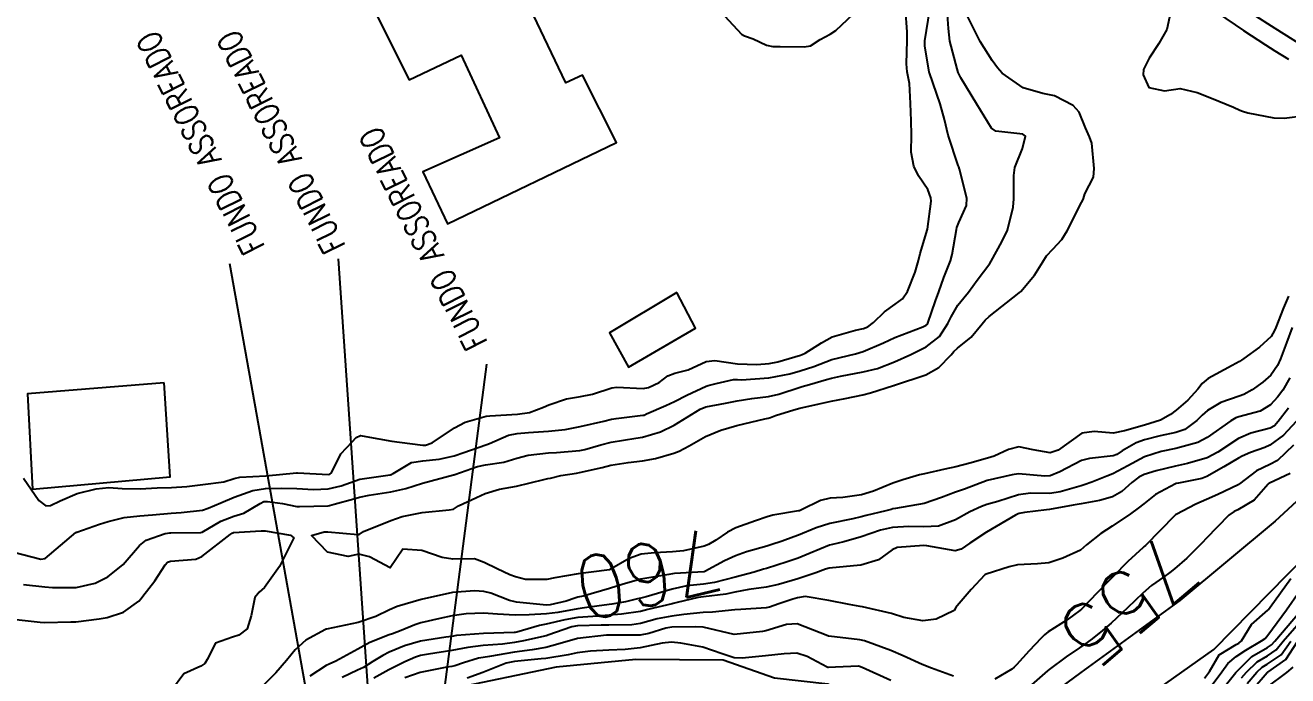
# Model space of a CAD drawing. Header units: metres. Extents: x 307586 to 320046, y 7427249 to 7434250.
# Drawn here: x 318582.8 to 318663.3, y 7430121.9 to 7430163.3 of the extents above; entities that cross this region are included whole.
import ezdxf
from ezdxf.enums import TextEntityAlignment as Align

# ---------------------------------------------------------------- set-up
doc = ezdxf.new("R2010")
doc.units = ezdxf.units.M
doc.header["$MEASUREMENT"] = 0
for name, color, linetype in [('Cotas', 45, 'Continuous'), ('Curvas de Nivel 1m', 11, 'Continuous'), ('Curvas de Nivel 5m', 15, 'Continuous'), ('Edificações', 30, 'Continuous'), ('Hidrografia', 140, 'Continuous'), ('TEXTO', 45, 'Continuous')]:
    doc.layers.add(name, color=color, linetype=linetype)
doc.styles.add('ROMANS', font='romans', dxfattribs={"height": 0.2})
doc.styles.add('Style-STANDARD', font='STANDARD.shx')

msp = doc.modelspace()

# ---------------------------------------------------------------- linework, layer by layer
at = {"layer": 'Curvas de Nivel 1m', "flags": 128}
for points, elevation in [([(318582.04, 7430129.73), (318583.76, 7430129.298), (318584.036, 7430129.33), (318586.005, 7430130.991), (318586.038, 7430131.006), (318586.053, 7430131.016), (318587.507, 7430131.529), (318588.064, 7430131.705), (318589.078, 7430131.945), (318590.07, 7430132.048), (318590.883, 7430132.119), (318592.073, 7430132.236), (318592.715, 7430132.272), (318594.076, 7430132.418), (318594.432, 7430132.54), (318595.234, 7430132.883), (318596.087, 7430133.25), (318597.276, 7430133.674), (318598.092, 7430133.797), (318599.082, 7430133.824), (318600.093, 7430133.791), (318601.156, 7430133.746), (318602.093, 7430133.775), (318602.913, 7430133.973), (318604.099, 7430134.388), (318606.029, 7430134.678), (318606.102, 7430134.685), (318606.154, 7430134.698), (318606.24, 7430134.749), (318607.4, 7430135.451), (318608.116, 7430135.569), (318609.169, 7430135.662), (318610.121, 7430135.889), (318610.73, 7430136.088), (318612.131, 7430136.583), (318612.206, 7430136.605), (318612.363, 7430136.678), (318613.594, 7430137.209), (318614.139, 7430137.317), (318614.866, 7430137.375), (318616.141, 7430137.455), (318617.199, 7430137.562), (318618.144, 7430137.747), (318619.662, 7430138.101), (318620.149, 7430138.22), (318620.457, 7430138.27), (318622.152, 7430138.467), (318622.225, 7430138.486), (318622.392, 7430138.558), (318623.613, 7430139.094), (318624.165, 7430139.347), (318624.953, 7430139.746), (318626.18, 7430140.321), (318626.322, 7430140.367), (318626.827, 7430140.504), (318627.925, 7430140.753), (318628.185, 7430140.747), (318628.434, 7430140.735), (318630.187, 7430140.858), (318631.519, 7430141.117), (318632.191, 7430141.294), (318633.044, 7430141.582), (318634.199, 7430142.024), (318635.715, 7430142.397), (318636.204, 7430142.526), (318637.496, 7430143.091), (318638.213, 7430143.425), (318639.997, 7430144.12), (318640.222, 7430144.216), (318640.293, 7430144.269), (318640.333, 7430144.339), (318640.815, 7430145.764), (318641.02, 7430146.332), (318641.341, 7430147.25), (318641.763, 7430148.325), (318641.88, 7430148.723), (318642.153, 7430150.322), (318642.179, 7430150.446), (318642.307, 7430150.76), (318642.797, 7430151.836), (318642.818, 7430152.315), (318642.341, 7430154.165), (318642.295, 7430154.32), (318642.267, 7430154.398), (318641.628, 7430156.327), (318641.383, 7430157.33), (318641.115, 7430158.333), (318640.422, 7430160.303), (318640.411, 7430160.34), (318640.127, 7430162.032), (318640.133, 7430162.345), (318640.444, 7430164.322)], 759), ([(318582.667, 7430134.465), (318583.626, 7430133.025), (318584.078, 7430132.701), (318584.379, 7430132.715), (318585.002, 7430133.006), (318586.088, 7430133.476), (318587.283, 7430133.786), (318588.092, 7430133.855), (318588.939, 7430133.805), (318590.091, 7430133.787), (318591.172, 7430133.849), (318592.092, 7430133.86), (318593.08, 7430133.923), (318594.094, 7430134.046), (318595.44, 7430134.223), (318596.099, 7430134.434), (318596.451, 7430134.515), (318598.101, 7430134.611), (318600.072, 7430134.789), (318600.103, 7430134.789), (318600.134, 7430134.789), (318602.102, 7430134.694), (318602.19, 7430134.711), (318602.289, 7430134.798), (318602.903, 7430136.011), (318603.605, 7430136.785), (318603.875, 7430137.043), (318604.137, 7430137.174), (318604.477, 7430137.116), (318606.134, 7430136.824), (318606.642, 7430136.745), (318608.13, 7430136.56), (318608.289, 7430136.569), (318608.721, 7430136.721), (318610.143, 7430137.667), (318610.813, 7430138.026), (318612.15, 7430138.405), (318612.395, 7430138.433), (318614.152, 7430138.536), (318614.923, 7430138.648), (318615.813, 7430138.981), (318616.16, 7430139.128), (318617.274, 7430139.512), (318618.169, 7430139.662), (318618.95, 7430139.82), (318620.178, 7430140.228), (318620.493, 7430140.262), (318622.177, 7430140.173), (318622.504, 7430140.231), (318623.201, 7430140.55), (318623.743, 7430140.988), (318624.189, 7430141.16), (318625.043, 7430141.378), (318626.197, 7430141.904), (318626.746, 7430141.956), (318628.195, 7430141.74), (318629.422, 7430141.699), (318630.196, 7430141.77), (318630.768, 7430141.884), (318632.202, 7430142.299), (318632.305, 7430142.335), (318632.498, 7430142.437), (318633.539, 7430143.097), (318634.213, 7430143.464), (318635.709, 7430143.889), (318636.219, 7430144.008), (318636.491, 7430144.117), (318636.85, 7430144.384), (318637.549, 7430145.061), (318638.241, 7430145.553), (318638.713, 7430145.896), (318639.025, 7430146.358), (318639.518, 7430147.603), (318639.736, 7430148.348), (318639.832, 7430148.794), (318640.303, 7430150.34), (318640.528, 7430152.131), (318640.523, 7430152.338), (318640.328, 7430152.869), (318639.723, 7430153.736), (318639.424, 7430154.354), (318639.254, 7430155.254), (318639.273, 7430156.356), (318639.268, 7430157.243), (318639.216, 7430158.358), (318639.144, 7430159.627), (318639.015, 7430160.361), (318638.952, 7430160.886), (318638.997, 7430162.362), (318639.003, 7430162.917), (318638.898, 7430164.363)], 758), ([(318663.326, 7430146.069), (318663.003, 7430145.315), (318662.512, 7430144.077), (318662.438, 7430143.87), (318662.224, 7430143.486), (318661.479, 7430142.823), (318660.482, 7430142.097), (318660.318, 7430141.982), (318660.201, 7430141.909), (318659.728, 7430141.637), (318658.19, 7430140.815), (318657.82, 7430140.5), (318657.534, 7430140.136), (318656.892, 7430139.423), (318656.163, 7430138.795), (318655.787, 7430138.527), (318655.153, 7430138.165), (318654.149, 7430137.834), (318652.866, 7430137.472), (318652.144, 7430137.33), (318650.919, 7430137.438), (318650.144, 7430137.32), (318648.643, 7430136.242), (318648.131, 7430136.068), (318647.042, 7430136.261), (318646.135, 7430136.452), (318645.474, 7430136.28), (318644.553, 7430135.867), (318644.124, 7430135.734), (318643.008, 7430135.423), (318642.116, 7430135.186), (318641.407, 7430135.034), (318640.109, 7430134.745), (318639.791, 7430134.662), (318638.727, 7430134.361), (318638.101, 7430134.137), (318636.85, 7430133.628), (318636.093, 7430133.391), (318634.906, 7430133.223), (318634.091, 7430133.187), (318633.473, 7430133.042), (318632.265, 7430132.438), (318632.138, 7430132.384), (318632.082, 7430132.372), (318630.432, 7430132.104), (318630.078, 7430132.004), (318629.335, 7430131.73), (318628.071, 7430131.286), (318627.548, 7430131.016), (318626.799, 7430130.503), (318626.332, 7430130.234), (318626.057, 7430130.127), (318624.746, 7430129.836), (318624.051, 7430129.761), (318622.895, 7430129.703), (318622.049, 7430129.603), (318621.274, 7430129.338), (318620.033, 7430128.616), (318620.009, 7430128.605), (318619.858, 7430128.583), (318618.03, 7430128.364), (318616.548, 7430128.105), (318616.027, 7430127.994), (318614.674, 7430127.996), (318614.028, 7430128.173), (318613.679, 7430128.305), (318612.862, 7430128.668), (318612.039, 7430129.086), (318611.413, 7430129.315), (318610.042, 7430129.304), (318609.356, 7430129.397), (318608.05, 7430129.846), (318606.853, 7430129.94), (318606.033, 7430128.75), (318604.713, 7430129.44), (318604.041, 7430129.603), (318603.352, 7430129.474), (318602.042, 7430129.748), (318601.014, 7430130.81), (318601.826, 7430131.033), (318602.056, 7430131.033), (318603.973, 7430130.862), (318604.054, 7430130.877), (318604.338, 7430131.057), (318606.073, 7430131.757), (318606.794, 7430132.025), (318608.078, 7430132.267), (318609.81, 7430132.434), (318610.081, 7430132.488), (318610.203, 7430132.578), (318610.386, 7430132.697), (318611.55, 7430133.224), (318612.091, 7430133.482), (318613.009, 7430133.756), (318614.096, 7430133.95), (318615.847, 7430134.381), (318616.101, 7430134.435), (318616.265, 7430134.464), (318616.911, 7430134.622), (318617.93, 7430134.787), (318618.106, 7430134.821), (318619.55, 7430135.15), (318620.113, 7430135.28), (318621.221, 7430135.465), (318622.118, 7430135.569), (318622.963, 7430135.709), (318624.126, 7430136.05), (318624.474, 7430136.189), (318625.1, 7430136.525), (318626.139, 7430137.116), (318627.114, 7430137.53), (318628.146, 7430137.826), (318629.922, 7430138.235), (318630.151, 7430138.278), (318630.288, 7430138.322), (318630.617, 7430138.455), (318631.782, 7430138.82), (318632.16, 7430138.916), (318633.391, 7430139.201), (318634.167, 7430139.369), (318635.045, 7430139.531), (318636.174, 7430139.765), (318636.663, 7430139.898), (318638.134, 7430140.37), (318638.174, 7430140.379), (318638.205, 7430140.392), (318640.19, 7430141.039), (318641.02, 7430141.506), (318641.806, 7430142.324), (318641.988, 7430142.539), (318642.207, 7430142.751), (318643.079, 7430143.447), (318643.794, 7430144.304), (318643.986, 7430144.543), (318644.23, 7430144.771), (318646.15, 7430146.272), (318646.254, 7430146.362), (318647.118, 7430147.407), (318647.652, 7430148.256), (318647.893, 7430148.639), (318648.285, 7430149.072), (318648.861, 7430149.675), (318649.207, 7430150.236), (318650.131, 7430152.033), (318650.225, 7430152.221), (318650.245, 7430152.3), (318650.329, 7430152.596), (318650.896, 7430153.663), (318650.928, 7430154.214), (318650.77, 7430155.815), (318650.64, 7430156.217), (318650.379, 7430156.805), (318649.965, 7430157.803), (318649.588, 7430158.232), (318648.402, 7430158.832), (318647.666, 7430158.995), (318646.409, 7430159.343), (318645.059, 7430160.29), (318644.762, 7430160.631), (318644.431, 7430161.091), (318643.666, 7430162.308), (318642.823, 7430163.952)], 761), ([(318626.834, 7430164.506), (318628.446, 7430162.774), (318628.625, 7430162.668), (318629.18, 7430162.479), (318630.041, 7430162.068), (318630.438, 7430161.977), (318630.912, 7430161.981), (318632.438, 7430161.965), (318632.839, 7430162.036), (318633.457, 7430162.43), (318634.099, 7430162.771), (318634.449, 7430162.997), (318635.935, 7430164.398)], 757), ([(318655.794, 7430164.16), (318655.555, 7430163.065), (318655.044, 7430162.171), (318654.433, 7430161.234), (318654.083, 7430160.527), (318654.063, 7430160.184), (318654.411, 7430159.367), (318655.408, 7430159.165), (318656.41, 7430159.298), (318657.496, 7430159.049), (318658.401, 7430158.685), (318659.822, 7430158.109), (318660.22, 7430157.931), (318660.391, 7430157.863), (318660.724, 7430157.763), (318662.386, 7430157.428), (318663.036, 7430157.424), (318664.388, 7430157.583)], 761), ([(318660.987, 7430164.095), (318662.459, 7430163.148), (318664.175, 7430162.063)], 759), ([(318663.407, 7430140.852), (318662.949, 7430140.072), (318662.62, 7430139.632), (318662.169, 7430139.125), (318661.518, 7430138.731), (318660.157, 7430138.372), (318659.958, 7430138.301), (318659.643, 7430138.108), (318658.142, 7430137.043), (318657.543, 7430136.732), (318656.135, 7430136.35), (318655.201, 7430136.164), (318654.129, 7430135.819), (318653.068, 7430135.246), (318652.118, 7430134.727), (318651.739, 7430134.582), (318650.771, 7430134.213), (318650.293, 7430134.035), (318650.109, 7430133.981), (318648.759, 7430133.584), (318648.102, 7430133.492), (318646.865, 7430133.493), (318646.094, 7430133.386), (318644.78, 7430132.98), (318644.088, 7430132.77), (318643.742, 7430132.648), (318643.009, 7430132.311), (318642.078, 7430131.798), (318641, 7430131.404), (318640.073, 7430131.36), (318639.103, 7430131.385), (318638.072, 7430131.318), (318637.302, 7430131.146), (318636.066, 7430130.726), (318634.96, 7430130.407), (318634.237, 7430130.24), (318634.059, 7430130.181), (318632.811, 7430129.669), (318632.047, 7430129.365), (318631.358, 7430129.132), (318630.037, 7430128.706), (318629.852, 7430128.647), (318629.25, 7430128.472), (318628.029, 7430128.142), (318626.726, 7430127.803), (318626.025, 7430127.699), (318624.956, 7430127.588), (318624.021, 7430127.383), (318622.361, 7430126.899), (318622.015, 7430126.812), (318621.816, 7430126.761), (318621.038, 7430126.57), (318620.17, 7430126.419), (318620.01, 7430126.399), (318618.429, 7430126.181), (318618.006, 7430126.125), (318616.722, 7430125.903), (318616, 7430125.802), (318614.891, 7430125.75), (318613.999, 7430125.72), (318612.876, 7430125.791), (318612, 7430125.846), (318610.891, 7430125.799), (318609.998, 7430125.679), (318609.202, 7430125.505), (318607.991, 7430125.238), (318607.609, 7430125.114), (318606.748, 7430124.742), (318606.192, 7430124.537), (318605.98, 7430124.467), (318604.752, 7430123.985), (318603.971, 7430123.557), (318602.565, 7430122.791), (318602.155, 7430122.602), (318601.959, 7430122.51), (318600.925, 7430121.833)], 759), ([(318663.313, 7430138.922), (318662.662, 7430138.075), (318662.422, 7430137.806), (318662.149, 7430137.645), (318660.916, 7430137.322), (318660.142, 7430136.997), (318658.819, 7430136.12), (318658.129, 7430135.753), (318656.873, 7430135.395), (318656.124, 7430135.23), (318654.883, 7430134.931), (318654.118, 7430134.7), (318653.774, 7430134.525), (318653.337, 7430134.188), (318652.69, 7430133.608), (318652.099, 7430133.265), (318651.276, 7430133.027), (318650.092, 7430132.82), (318649.587, 7430132.731), (318648.086, 7430132.469), (318647.889, 7430132.448), (318646.486, 7430132.266), (318646.15, 7430132.201), (318646.082, 7430132.179), (318645.907, 7430132.098), (318644.07, 7430131.009), (318642.996, 7430130.306), (318642.446, 7430129.925), (318642.056, 7430129.833), (318640.255, 7430130.143), (318640.06, 7430130.159), (318638.376, 7430130.048), (318638.056, 7430129.882), (318637.172, 7430129.253), (318636.041, 7430128.915), (318635.573, 7430128.864), (318634.038, 7430128.726), (318633.789, 7430128.662), (318633.171, 7430128.423), (318632.029, 7430128.041), (318630.802, 7430127.675), (318630.023, 7430127.501), (318628.9, 7430127.355), (318628.02, 7430127.181), (318627.449, 7430127.065), (318626.017, 7430126.896), (318625.68, 7430126.849), (318624.334, 7430126.527), (318624.075, 7430126.467), (318624.012, 7430126.454), (318622.479, 7430126.079), (318622.004, 7430125.966), (318620.788, 7430125.785), (318620, 7430125.724), (318618.951, 7430125.643), (318617.997, 7430125.57), (318617.181, 7430125.432), (318615.991, 7430125.157), (318615.559, 7430125.065), (318614.105, 7430124.649), (318614.009, 7430124.624), (318613.983, 7430124.618), (318613.947, 7430124.615), (318611.982, 7430124.546), (318610.26, 7430124.417), (318609.98, 7430124.373), (318609.583, 7430124.31), (318607.976, 7430124.062), (318606.946, 7430123.768), (318605.969, 7430123.364), (318605.562, 7430123.159), (318604.939, 7430122.76), (318604.333, 7430122.39), (318603.954, 7430122.206), (318602.986, 7430121.746)], 758), ([(318663.816, 7430138.063), (318663.007, 7430137.208), (318662.138, 7430136.557), (318661.814, 7430136.405), (318660.903, 7430136.092), (318660.369, 7430135.859), (318660.129, 7430135.733), (318659.19, 7430135.18), (318658.117, 7430134.562), (318657.803, 7430134.446), (318656.311, 7430134.148), (318656.153, 7430134.109), (318656.112, 7430134.091), (318654.85, 7430133.421), (318654.093, 7430132.829), (318653.736, 7430132.536), (318653.236, 7430132.188), (318652.075, 7430131.393), (318651.347, 7430130.93), (318650.433, 7430130.216), (318650.244, 7430130.035), (318650.058, 7430129.873), (318648.937, 7430129.349), (318648.045, 7430129.067), (318647.314, 7430128.988), (318646.043, 7430128.936), (318645.505, 7430128.811), (318644.034, 7430128.341), (318643.999, 7430128.325), (318643.947, 7430128.291), (318643.084, 7430127.364), (318642.183, 7430126.317), (318642.118, 7430126.212), (318642.008, 7430126.021), (318640.858, 7430125.474), (318639.998, 7430125.372), (318638.787, 7430125.572), (318638.005, 7430125.821), (318636.154, 7430126.246), (318636.011, 7430126.273), (318635.312, 7430126.397), (318634.015, 7430126.666), (318632.502, 7430126.917), (318632.017, 7430126.839), (318631.715, 7430126.744), (318630.83, 7430126.452), (318630.237, 7430126.23), (318630.009, 7430126.184), (318628.399, 7430126.093), (318628.006, 7430126.055), (318626.588, 7430125.921), (318626.004, 7430125.892), (318624.762, 7430125.762), (318624, 7430125.669), (318623.058, 7430125.484), (318621.992, 7430125.183), (318621.447, 7430125.11), (318619.991, 7430125.093), (318619.495, 7430125.082), (318617.989, 7430125.037), (318617.624, 7430124.978), (318616.571, 7430124.624), (318616.151, 7430124.459), (318615.981, 7430124.407), (318614.534, 7430124.088), (318613.976, 7430123.987), (318613.197, 7430123.884), (318611.974, 7430123.79), (318610.992, 7430123.67), (318609.971, 7430123.47), (318608.474, 7430123.228), (318607.967, 7430123.15), (318607.645, 7430123.054), (318606.969, 7430122.74), (318606.292, 7430122.414), (318605.955, 7430122.246), (318604.991, 7430121.716)], 757), ([(318663.637, 7430136.566), (318663.129, 7430136.07), (318662.616, 7430135.587), (318662.125, 7430135.325), (318661.283, 7430134.927), (318660.196, 7430134.099), (318660.151, 7430134.061), (318660.112, 7430134.033), (318658.814, 7430133.408), (318658.097, 7430133.097), (318657.418, 7430132.811), (318656.164, 7430132.149), (318656.119, 7430132.114), (318656.082, 7430132.077), (318654.205, 7430130.169), (318654.127, 7430130.105), (318654.061, 7430130.047), (318653.086, 7430129.146), (318652.146, 7430128.198), (318652.032, 7430128.083), (318651.103, 7430127.128), (318650.233, 7430126.218), (318650.119, 7430126.112), (318650.011, 7430126.027), (318649.209, 7430125.436), (318647.997, 7430124.654), (318647.769, 7430124.478), (318647.555, 7430124.254), (318646.781, 7430123.456), (318645.966, 7430122.551), (318645.835, 7430122.401), (318645.678, 7430122.273), (318644.588, 7430121.652)], 756), ([(318581.989, 7430125.463), (318583.724, 7430125.277), (318583.987, 7430125.265), (318585.686, 7430125.294), (318585.988, 7430125.305), (318587.475, 7430125.491), (318587.992, 7430125.582), (318589.043, 7430125.909), (318590.008, 7430126.622), (318590.154, 7430126.795), (318590.26, 7430126.938), (318591.035, 7430127.918), (318591.685, 7430128.923), (318591.847, 7430129.109), (318592.035, 7430129.177), (318593.643, 7430129.297), (318594.038, 7430129.455), (318595.837, 7430130.873), (318595.966, 7430130.96), (318596.055, 7430130.988), (318597.803, 7430131.106), (318598.057, 7430131.111), (318599.681, 7430130.826), (318599.893, 7430130.664), (318598.985, 7430128.836), (318598.019, 7430127.493), (318597.686, 7430127.183), (318597.416, 7430126.856), (318597.181, 7430125.673), (318596.922, 7430124.861), (318596.397, 7430124.447), (318595.977, 7430124.325), (318594.909, 7430123.946), (318594.369, 7430122.886), (318594.214, 7430122.632), (318593.957, 7430122.475), (318592.879, 7430121.976), (318592.092, 7430120.918)], 761), ([(318657.948, 7430120.594), (318659.066, 7430122.113), (318659.446, 7430122.633), (318659.978, 7430123.077), (318660.591, 7430123.487), (318661.607, 7430124.084), (318661.837, 7430124.239), (318661.997, 7430124.449), (318663.186, 7430126.062), (318664.025, 7430127.254)], 756), ([(318658.404, 7430120.123), (318659.963, 7430122.074), (318660.982, 7430123.085), (318661.987, 7430123.655), (318662.241, 7430123.825), (318662.455, 7430124.073), (318664.012, 7430125.909)], 757), ([(318660.332, 7430121.723), (318660.65, 7430122.093), (318661.313, 7430122.746), (318661.979, 7430123.129), (318662.544, 7430123.513), (318662.991, 7430124.065), (318664.005, 7430125.235)], 758), ([(318641.958, 7430121.824), (318640.563, 7430122.334), (318639.965, 7430122.579), (318638.751, 7430123.139), (318637.974, 7430123.467), (318636.284, 7430124.083), (318635.981, 7430124.153), (318634.003, 7430124.389), (318633.983, 7430124.393), (318633.951, 7430124.41), (318631.994, 7430125.16), (318631.314, 7430125.126), (318629.987, 7430124.722), (318629.771, 7430124.678), (318627.983, 7430124.49), (318625.989, 7430124.948), (318625.524, 7430124.98), (318623.989, 7430124.956), (318623.625, 7430124.899), (318622.539, 7430124.552), (318621.982, 7430124.442), (318620.116, 7430124.445), (318619.982, 7430124.445), (318619.838, 7430124.439), (318617.979, 7430124.235), (318616.731, 7430123.867), (318615.973, 7430123.666), (318615.088, 7430123.523), (318613.97, 7430123.354), (318612.371, 7430123.078), (318611.966, 7430123.029), (318611.665, 7430122.984), (318610.723, 7430122.692), (318610.161, 7430122.498), (318609.96, 7430122.446), (318609.658, 7430122.403), (318607.956, 7430122.074), (318606.976, 7430121.717)], 756), ([(318660.686, 7430121.362), (318661.311, 7430122.087), (318661.64, 7430122.411), (318661.971, 7430122.602), (318662.845, 7430123.202), (318663.476, 7430124.058)], 759), ([(318661.954, 7430121.142), (318663.205, 7430122.061), (318663.611, 7430122.413)], 761)]:
    msp.add_lwpolyline(points, dxfattribs=dict(at, elevation=elevation))
at = {"layer": 'Curvas de Nivel 5m', "flags": 128}
for points, elevation in [([(318582.667, 7430127.681), (318584.018, 7430127.531), (318584.509, 7430127.496), (318586.018, 7430127.484), (318587.233, 7430127.766), (318588.025, 7430128.163), (318589.02, 7430128.955), (318590.045, 7430130.168), (318590.469, 7430130.516), (318591.698, 7430130.924), (318591.999, 7430130.975), (318592.054, 7430130.982), (318593.966, 7430130.989), (318594.055, 7430131.021), (318595.233, 7430131.715), (318596.07, 7430132.031), (318596.708, 7430132.229), (318597.748, 7430132.853), (318597.973, 7430132.962), (318598.084, 7430132.98), (318598.216, 7430132.98), (318599.182, 7430132.834), (318600.081, 7430132.663), (318600.247, 7430132.652), (318602.081, 7430132.695), (318602.173, 7430132.708), (318602.462, 7430132.796), (318603.722, 7430133.149), (318604.088, 7430133.248), (318604.695, 7430133.377), (318606.091, 7430133.588), (318607.043, 7430133.791), (318608.097, 7430134.146), (318610.079, 7430134.677), (318610.103, 7430134.68), (318610.153, 7430134.699), (318611.6, 7430135.196), (318612.112, 7430135.311), (318613.293, 7430135.49), (318614.119, 7430135.739), (318614.841, 7430135.931), (318616.125, 7430136.07), (318616.644, 7430136.106), (318618.127, 7430136.219), (318618.455, 7430136.278), (318619.469, 7430136.59), (318620.135, 7430136.755), (318621.701, 7430137.001), (318622.138, 7430137.082), (318623.268, 7430137.423), (318624.146, 7430137.832), (318625.252, 7430138.524), (318625.81, 7430138.863), (318626.16, 7430138.999), (318627.415, 7430139.247), (318628.167, 7430139.401), (318629.097, 7430139.548), (318630.171, 7430139.663), (318630.821, 7430139.806), (318632.18, 7430140.255), (318632.318, 7430140.301), (318632.786, 7430140.434), (318633.867, 7430140.742), (318634.187, 7430140.841), (318634.75, 7430140.973), (318636.191, 7430141.235), (318637.112, 7430141.463), (318638.198, 7430141.877), (318639.242, 7430142.354), (318640.208, 7430142.832), (318641.058, 7430143.488), (318641.607, 7430144.326), (318641.802, 7430144.751), (318642.241, 7430145.493), (318642.615, 7430145.949), (318642.917, 7430146.313), (318643.476, 7430147.092), (318644.271, 7430148.15), (318644.37, 7430148.299), (318645.042, 7430149.538), (318645.407, 7430150.283), (318645.772, 7430151.733), (318645.817, 7430152.278), (318645.816, 7430153.749), (318645.875, 7430154.277), (318646.365, 7430155.491), (318646.559, 7430156.268), (318646.374, 7430156.404), (318644.665, 7430156.585), (318644.378, 7430156.774), (318643.457, 7430158.309), (318642.418, 7430159.984), (318642.267, 7430160.322), (318642.184, 7430160.564), (318641.734, 7430162.327), (318641.65, 7430163.129), (318641.555, 7430164.329)], 760), ([(318658.787, 7430164.125), (318660.456, 7430163.004), (318661.844, 7430162.086), (318662.439, 7430161.701), (318663.317, 7430161.188)], 760), ([(318663.551, 7430144.067), (318663.203, 7430143.085), (318662.814, 7430142.074), (318662.621, 7430141.654), (318662.192, 7430141.03), (318661.691, 7430140.582), (318661.007, 7430140.092), (318660.479, 7430139.797), (318660.177, 7430139.694), (318659.004, 7430139.284), (318658.163, 7430138.782), (318657.816, 7430138.475), (318657.472, 7430138.137), (318656.719, 7430137.573), (318656.145, 7430137.371), (318655.129, 7430137.151), (318654.14, 7430136.914), (318653.6, 7430136.723), (318652.708, 7430136.194), (318652.366, 7430135.962), (318652.13, 7430135.875), (318650.622, 7430135.721), (318650.127, 7430135.584), (318648.732, 7430134.854), (318648.116, 7430134.605), (318647.789, 7430134.581), (318646.11, 7430134.737), (318645.703, 7430134.682), (318644.103, 7430134.3), (318642.658, 7430133.754), (318642.095, 7430133.556), (318641.196, 7430133.225), (318640.088, 7430132.841), (318638.251, 7430132.534), (318638.084, 7430132.498), (318637.988, 7430132.467), (318637.646, 7430132.374), (318636.391, 7430132.076), (318636.079, 7430131.993), (318635.544, 7430131.864), (318634.074, 7430131.565), (318633.204, 7430131.296), (318632.067, 7430130.831), (318631.785, 7430130.723), (318631.04, 7430130.45), (318630.314, 7430130.203), (318630.058, 7430130.125), (318628.769, 7430129.763), (318628.048, 7430129.509), (318627.356, 7430129.184), (318626.103, 7430128.509), (318626.052, 7430128.491), (318626.033, 7430128.488), (318624.178, 7430128.382), (318624.031, 7430128.354), (318623.803, 7430128.306), (318622.027, 7430128.012), (318620.897, 7430127.699), (318620.021, 7430127.42), (318618.343, 7430126.932), (318618.015, 7430126.865), (318617.816, 7430126.811), (318617.253, 7430126.618), (318616.251, 7430126.386), (318616.009, 7430126.371), (318614.103, 7430126.558), (318614.012, 7430126.572), (318613.658, 7430126.655), (318612.463, 7430127.119), (318612.019, 7430127.241), (318611.421, 7430127.284), (318610.018, 7430127.161), (318608.013, 7430126.73), (318606.479, 7430126.272), (318606.003, 7430126.072), (318605.124, 7430125.631), (318603.99, 7430125.248), (318603.589, 7430125.176), (318601.983, 7430124.83), (318601.963, 7430124.821), (318601.921, 7430124.801), (318600.658, 7430124.132), (318599.97, 7430123.504), (318599.437, 7430122.828), (318598.753, 7430122.036), (318597.939, 7430121.247)], 760), ([(318663.426, 7430134.761), (318662.113, 7430134.136), (318662.074, 7430134.12), (318662.033, 7430134.081), (318661.123, 7430133.064), (318660.088, 7430132.432), (318659.862, 7430132.327), (318659.523, 7430132.108), (318658.068, 7430130.607), (318657.841, 7430130.356), (318657.632, 7430130.134), (318656.829, 7430129.364), (318656.041, 7430128.669), (318655.749, 7430128.441), (318655.356, 7430128.157), (318654.586, 7430127.605), (318654.022, 7430127.126), (318653.048, 7430126.184), (318652.003, 7430125.204), (318651.463, 7430124.741), (318650.797, 7430124.212), (318650.334, 7430123.87), (318649.984, 7430123.636), (318649.147, 7430123.061), (318648.054, 7430122.249), (318647.962, 7430122.171), (318646.934, 7430121.279)], 755), ([(318657.959, 7430121.71), (318658.285, 7430122.125), (318658.908, 7430123.187), (318659.989, 7430123.852), (318660.151, 7430123.938), (318660.326, 7430124.097), (318660.969, 7430125.125), (318662.013, 7430126.046), (318662.049, 7430126.079), (318662.161, 7430126.225), (318663.467, 7430128.058)], 755), ([(318637.955, 7430121.549), (318636.125, 7430122.388), (318635.964, 7430122.452), (318635.892, 7430122.462), (318634.436, 7430122.405), (318633.985, 7430122.388), (318633.963, 7430122.386), (318633.945, 7430122.393), (318633.911, 7430122.411), (318632.628, 7430123.089), (318631.972, 7430123.306), (318631.162, 7430123.257), (318629.97, 7430123.124), (318628.474, 7430122.988), (318627.968, 7430123.009), (318627.206, 7430123.262), (318625.975, 7430123.681), (318624.572, 7430123.929), (318623.978, 7430124), (318623.38, 7430123.942), (318621.974, 7430123.631), (318621.014, 7430123.529), (318619.972, 7430123.487), (318618.805, 7430123.431), (318617.97, 7430123.329), (318617.383, 7430123.202), (318615.966, 7430122.963), (318615.668, 7430122.931), (318613.964, 7430122.768), (318613.434, 7430122.658), (318611.957, 7430122.065), (318610.944, 7430121.699)], 755), ([(318661.045, 7430120.996), (318661.963, 7430122.059), (318661.996, 7430122.08), (318663.15, 7430122.888), (318663.894, 7430124.051)], 760)]:
    msp.add_lwpolyline(points, dxfattribs=dict(at, elevation=elevation))
at = {"layer": 'Edificações'}
for points in [[(318603.226, 7430167.897), (318607.241, 7430159.87), (318610.57, 7430161.437), (318613.019, 7430156.151), (318608.122, 7430153.997), (318609.689, 7430150.669), (318620.461, 7430155.857), (318618.307, 7430160.164), (318617.23, 7430159.675), (318615.173, 7430163.982), (318616.642, 7430164.765), (318613.704, 7430170.931), (318611.746, 7430169.952), (318610.766, 7430172.008)], [(318624.312, 7430146.308), (318620.033, 7430143.723), (318621.227, 7430141.534), (318625.506, 7430144.021)], [(318591.617, 7430140.545), (318582.921, 7430139.846), (318583.221, 7430133.751), (318592.017, 7430134.55)]]:
    msp.add_lwpolyline(points, close=True, dxfattribs=at)
at = {"layer": 'Hidrografia'}
for points in [[(318564.984, 7430094.344), (318606.519, 7430113.41), (318621.907, 7430119.092), (318626.425, 7430118.36), (318630.994, 7430115.659), (318636.963, 7430113.33), (318642.472, 7430113.257), (318646.016, 7430114.654), (318658.556, 7430123.541), (318665.646, 7430130.739), (318674.675, 7430140.651), (318679.426, 7430147.7), (318685.754, 7430153.728), (318693.329, 7430156.003), (318697.196, 7430155.593), (318699.423, 7430153.253), (318702.001, 7430148.103), (318703.471, 7430142.587), (318704.643, 7430139.075)], [(318666.553, 7430135.475), (318662.48, 7430131.721), (318656.397, 7430126.655), (318650.075, 7430122.074), (318645.142, 7430118.432), (318642.894, 7430117.844), (318641.528, 7430117.897), (318638.449, 7430119.314), (318633.945, 7430121.324), (318630.545, 7430121.699), (318627.278, 7430122.848), (318621.701, 7430122.906), (318616.615, 7430122.398), (318609.887, 7430121.002), (318606.055, 7430119.791), (318602.949, 7430117.839), (318599.166, 7430115.452), (318583.926, 7430109.217), (318569.665, 7430101.947)]]:
    msp.add_lwpolyline(points, dxfattribs=at)
at = {"layer": 'TEXTO'}
for p, q in [((318601.792, 7430114.672), (318595.824, 7430148.134)), ((318602.712, 7430148.442), (318605.415, 7430109.426)), ((318612.185, 7430141.723), (318607.673, 7430107.046))]:
    msp.add_line(p, q, dxfattribs=at)

# ---------------------------------------------------------------- texts
at = {"layer": 'Cotas', "style": 'Style-STANDARD'}
for s, rotation, p in [('760', 193.44431, (318622.501, 7430128.328, 760)), ('755', 220.55164, (318653.142, 7430126.593, 755))]:
    msp.add_text(s, height=4, rotation=rotation, dxfattribs=at).set_placement(p, align=Align.MIDDLE_CENTER)
at = {"layer": 'TEXTO', "style": 'ROMANS', "width": 0.8}
for p in [(318598.074, 7430149.216), (318603.211, 7430149.271), (318612.272, 7430143.109)]:
    msp.add_text('FUNDO ASSOREADO', height=1.5, rotation=116.51127, dxfattribs=at).set_placement(p)

doc.saveas('drawing.dxf')
